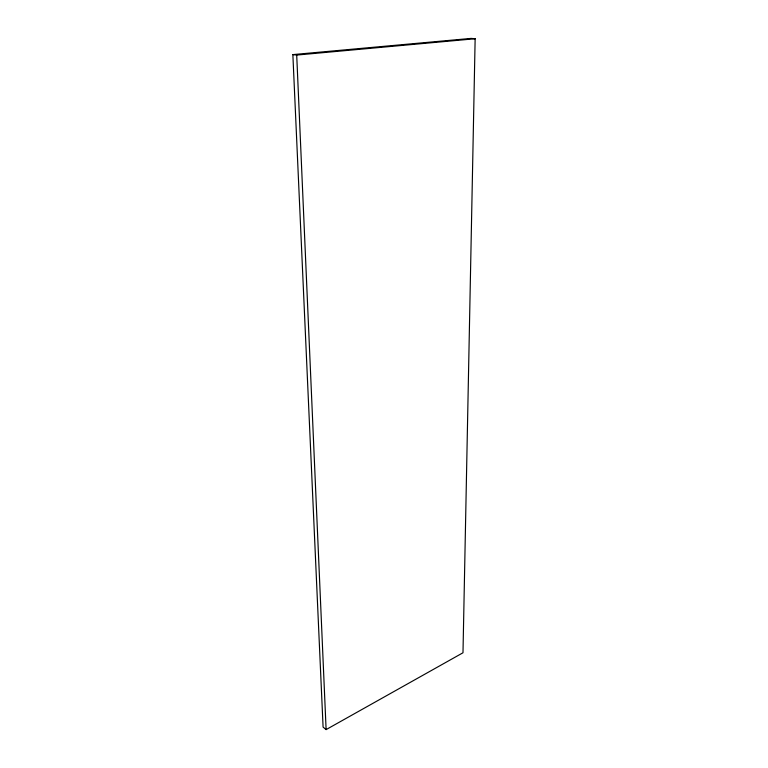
<?xml version="1.0" encoding="UTF-8"?>
<svg xmlns="http://www.w3.org/2000/svg" width="768" height="768" viewBox="0 0 768 768"><rect width="100%" height="100%" fill="white"/><g stroke="black" fill="none" stroke-linecap="round" stroke-linejoin="round"><path stroke-width="1.15" d="M475.142 38.746L462.989 652.771L326.112 729.6L323.088 727.085L292.858 54.605L471.101 38.4L475.142 38.746L296.707 55.066L292.858 54.605M296.707 55.066L326.112 729.6"/></g></svg>
